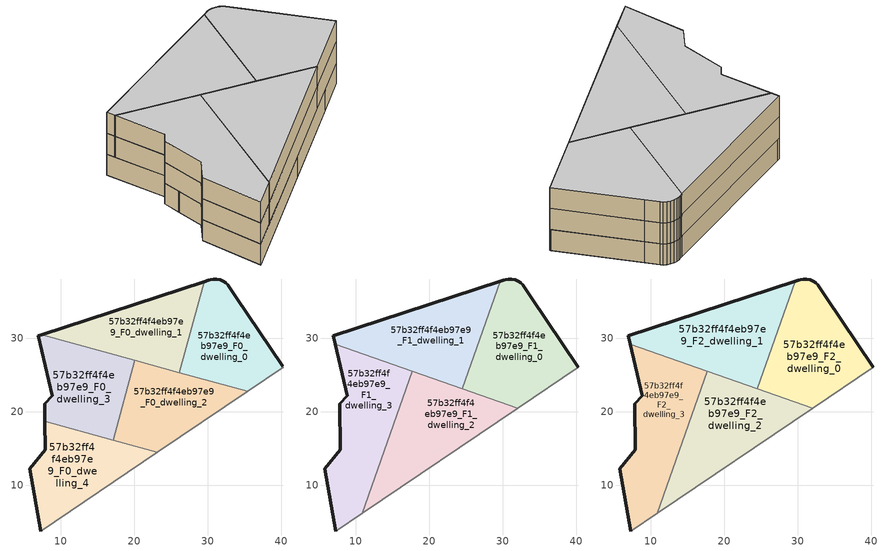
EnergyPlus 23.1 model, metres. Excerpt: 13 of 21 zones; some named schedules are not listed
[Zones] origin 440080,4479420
57b32ff4f4eb97e9_F0_dwelling_0
 floor ground (EU_floor_Construction): 40.27,26.07 40.2,26.18 33.79,35.66 32.71,37.28 32.48,37.58 32.1,37.81 31.7,38 31.21,38.09 30.72,38.09 30.34,38 30.09,37.89 29.54,37.72 26.15,25.34 35.42,22.79 z0
 wall outside (EU_wall_Construction): 29.54,37.72 30.09,37.89 30.34,38 30.72,38.09 31.21,38.09 31.7,38 32.1,37.81 32.48,37.58 32.71,37.28 33.79,35.66 40.2,26.18 z0:3
 wall to 57b32ff4f4eb97e9_F0_dwelling_1 (EU_wall_Construction): 26.15,25.34 29.54,37.72 z0:3
 wall adiabatic (EU_wall_Construction): 40.2,26.18 40.27,26.07 35.42,22.79 z0:3
 wall to 57b32ff4f4eb97e9_F0_dwelling_2 (EU_wall_Construction): 35.42,22.79 26.15,25.34 z0:3
57b32ff4f4eb97e9_F0_dwelling_1
 floor ground (EU_floor_Construction): 26.15,25.34 29.54,37.72 7.39,30.49 z0
 wall outside (EU_wall_Construction): 7.39,30.49 29.54,37.72 z0:3
 wall to 57b32ff4f4eb97e9_F0_dwelling_3 (EU_wall_Construction): 20.08,27.01 7.39,30.49 z0:3
 wall to 57b32ff4f4eb97e9_F0_dwelling_2 (EU_wall_Construction): 26.15,25.34 20.08,27.01 z0:3
57b32ff4f4eb97e9_F0_dwelling_2
 floor ground (EU_floor_Construction): 35.42,22.79 20.08,27.01 17.1,16.15 23.14,14.49 z0
 wall to 57b32ff4f4eb97e9_F0_dwelling_3 (EU_wall_Construction): 17.1,16.15 20.08,27.01 z0:3
 wall adiabatic (EU_wall_Construction): 35.42,22.79 23.14,14.49 z0:3
 wall to 57b32ff4f4eb97e9_F0_dwelling_4 (EU_wall_Construction): 23.14,14.49 17.1,16.15 z0:3
57b32ff4f4eb97e9_F0_dwelling_3
 floor ground (EU_floor_Construction): 17.1,16.15 20.08,27.01 7.39,30.49 6.94,30.34 8.83,22.2 7.78,21.11 7.82,18.7 z0
 wall outside (EU_wall_Construction): 7.82,18.7 7.78,21.11 8.83,22.2 6.94,30.34 7.39,30.49 z0:3
 wall to 57b32ff4f4eb97e9_F0_dwelling_4 (EU_wall_Construction): 17.1,16.15 7.82,18.7 z0:3
57b32ff4f4eb97e9_F0_dwelling_4
 floor ground (EU_floor_Construction): 23.14,14.49 7.82,18.7 7.88,14.83 5.78,12.28 7.29,3.78 z0
 wall outside (EU_wall_Construction): 7.29,3.78 5.78,12.28 7.88,14.83 7.82,18.7 z0:3
 wall adiabatic (EU_wall_Construction): 23.14,14.49 7.29,3.78 z0:3
57b32ff4f4eb97e9_F1_dwelling_0
 floor to 57b32ff4f4eb97e9_F0_dwelling_0 (EU_floor_Construction): 40.27,26.07 40.2,26.18 33.79,35.66 32.71,37.28 32.48,37.58 32.1,37.81 31.7,38 31.21,38.09 30.72,38.09 30.34,38 30.09,37.89 29.64,37.75 29.22,36.55 26.15,25.34 35.42,22.79 z3
 floor to 57b32ff4f4eb97e9_F0_dwelling_2 (EU_floor_Construction): 35.42,22.79 25.36,25.56 24.51,23.13 32.02,20.49 z3
 floor to 57b32ff4f4eb97e9_F0_dwelling_1 (EU_floor_Construction): 26.15,25.34 29.22,36.55 25.36,25.56 z3
 wall outside (EU_wall_Construction): 29.64,37.75 30.09,37.89 30.34,38 30.72,38.09 31.21,38.09 31.7,38 32.1,37.81 32.48,37.58 32.71,37.28 33.79,35.66 40.27,26.07 z3:6
 wall adiabatic (EU_wall_Construction): 40.27,26.07 32.02,20.49 z3:6
 wall to 57b32ff4f4eb97e9_F1_dwelling_1 (EU_wall_Construction): 24.51,23.13 29.64,37.75 z3:6
 wall to 57b32ff4f4eb97e9_F1_dwelling_2 (EU_wall_Construction): 32.02,20.49 24.51,23.13 z3:6
57b32ff4f4eb97e9_F1_dwelling_1
 floor to 57b32ff4f4eb97e9_F0_dwelling_1 (EU_floor_Construction): 25.36,25.56 29.22,36.55 29.54,37.72 7.39,30.49 z3
 floor to 57b32ff4f4eb97e9_F0_dwelling_3 (EU_floor_Construction): 19.5,24.89 20.08,27.01 7.39,30.49 6.94,30.34 7.2,29.2 z3
 floor to 57b32ff4f4eb97e9_F0_dwelling_2 (EU_floor_Construction): 24.51,23.13 25.36,25.56 20.08,27.01 19.5,24.89 z3
 floor to 57b32ff4f4eb97e9_F0_dwelling_0 (EU_floor_Construction): 29.22,36.55 29.64,37.75 29.54,37.72 z3
 wall outside (EU_wall_Construction): 7.2,29.2 6.94,30.34 29.64,37.75 z3:6
 wall to 57b32ff4f4eb97e9_F1_dwelling_3 (EU_wall_Construction): 17.65,25.54 7.2,29.2 z3:6
 wall to 57b32ff4f4eb97e9_F1_dwelling_2 (EU_wall_Construction): 24.51,23.13 17.65,25.54 z3:6
57b32ff4f4eb97e9_F1_dwelling_2
 floor to 57b32ff4f4eb97e9_F0_dwelling_2 (EU_floor_Construction): 32.02,20.49 19.5,24.89 17.1,16.15 23.14,14.49 z3
 floor to 57b32ff4f4eb97e9_F0_dwelling_3 (EU_floor_Construction): 17.1,16.15 19.5,24.89 17.65,25.54 14.6,16.84 z3
 floor to 57b32ff4f4eb97e9_F0_dwelling_4 (EU_floor_Construction): 23.14,14.49 14.6,16.84 10.86,6.2 z3
 wall to 57b32ff4f4eb97e9_F1_dwelling_3 (EU_wall_Construction): 10.86,6.2 17.65,25.54 z3:6
 wall adiabatic (EU_wall_Construction): 32.02,20.49 10.86,6.2 z3:6
57b32ff4f4eb97e9_F1_dwelling_3
 floor to 57b32ff4f4eb97e9_F0_dwelling_3 (EU_floor_Construction): 14.6,16.84 17.65,25.54 7.2,29.2 8.83,22.2 7.78,21.11 7.82,18.7 z3
 floor to 57b32ff4f4eb97e9_F0_dwelling_4 (EU_floor_Construction): 10.86,6.2 14.6,16.84 7.82,18.7 7.88,14.83 5.78,12.28 7.29,3.78 z3
 wall outside (EU_wall_Construction): 7.29,3.78 5.78,12.28 7.88,14.83 7.78,21.11 8.83,22.2 7.2,29.2 z3:6
 wall adiabatic (EU_wall_Construction): 10.86,6.2 7.29,3.78 z3:6
57b32ff4f4eb97e9_F2_dwelling_0
 floor to 57b32ff4f4eb97e9_F1_dwelling_0 (EU_floor_Construction): 40.27,26.07 33.79,35.66 32.71,37.28 32.48,37.58 32.1,37.81 31.7,38 31.21,38.09 30.72,38.09 30.34,38 30.09,37.89 29.64,37.75 24.51,23.13 32.02,20.49 z6
 wall outside (EU_wall_Construction): 29.64,37.75 30.09,37.89 30.34,38 30.72,38.09 31.21,38.09 31.7,38 32.1,37.81 32.48,37.58 32.71,37.28 33.79,35.66 40.27,26.07 z6:9
 wall adiabatic (EU_wall_Construction): 40.27,26.07 32.02,20.49 z6:9
 wall to 57b32ff4f4eb97e9_F2_dwelling_1 (EU_wall_Construction): 24.51,23.13 29.64,37.75 z6:9
 wall to 57b32ff4f4eb97e9_F2_dwelling_2 (EU_wall_Construction): 32.02,20.49 24.51,23.13 z6:9
 ceiling to 57b32ff4f4eb97e9_F3_dwelling_0 (EU_floor_Construction): 33.79,35.66 40.27,26.07 32.02,20.49 24.51,23.13 29.64,37.75 30.09,37.89 30.34,38 30.72,38.09 31.21,38.09 31.7,38 32.1,37.81 32.48,37.58 32.71,37.28 z9
57b32ff4f4eb97e9_F2_dwelling_1
 floor to 57b32ff4f4eb97e9_F1_dwelling_1 (EU_floor_Construction): 24.51,23.13 29.64,37.75 6.94,30.34 7.2,29.2 z6
 wall outside (EU_wall_Construction): 7.2,29.2 6.94,30.34 29.64,37.75 z6:9
 wall to 57b32ff4f4eb97e9_F2_dwelling_3 (EU_wall_Construction): 17.65,25.54 7.2,29.2 z6:9
 wall to 57b32ff4f4eb97e9_F2_dwelling_2 (EU_wall_Construction): 24.51,23.13 17.65,25.54 z6:9
 ceiling to 57b32ff4f4eb97e9_F3_dwelling_1 (EU_floor_Construction): 29.64,37.75 24.51,23.13 7.2,29.2 6.94,30.34 z9
57b32ff4f4eb97e9_F2_dwelling_2
 floor to 57b32ff4f4eb97e9_F1_dwelling_2 (EU_floor_Construction): 32.02,20.49 17.65,25.54 10.86,6.2 z6
 wall to 57b32ff4f4eb97e9_F2_dwelling_3 (EU_wall_Construction): 10.86,6.2 17.65,25.54 z6:9
 wall adiabatic (EU_wall_Construction): 32.02,20.49 10.86,6.2 z6:9
 ceiling to 57b32ff4f4eb97e9_F3_dwelling_2 (EU_floor_Construction): 32.02,20.49 10.86,6.2 17.65,25.54 z9
57b32ff4f4eb97e9_F2_dwelling_3
 floor to 57b32ff4f4eb97e9_F1_dwelling_3 (EU_floor_Construction): 10.86,6.2 17.65,25.54 7.2,29.2 8.83,22.2 7.78,21.11 7.88,14.83 5.78,12.28 7.29,3.78 z6
 wall outside (EU_wall_Construction): 7.29,3.78 5.78,12.28 7.88,14.83 7.78,21.11 8.83,22.2 7.2,29.2 z6:9
 wall adiabatic (EU_wall_Construction): 10.86,6.2 7.29,3.78 z6:9
 ceiling to 57b32ff4f4eb97e9_F3_dwelling_3 (EU_floor_Construction): 17.65,25.54 10.86,6.2 7.29,3.78 5.78,12.28 7.88,14.83 7.78,21.11 8.83,22.2 7.2,29.2 z9
[Building]
EU S2 Campaign: North Axis=0; Terrain=City; Solar Distribution=FullExterior
[Site:Location]
Madrid: Latitude=40.5; Longitude=-3.5; Time Zone=1; Elevation=609
[SizingPeriod:WeatherFileDays]
AnnualSizingPeriod: Begin Month=1; Begin Day of Month=1; End Month=12; End Day of Month=31; Day of Week for Start Day=Monday; Use Weather File Daylight Saving Period=No; Use Weather File Rain and Snow Indicators=No
[MATERIAL]
EU_InternalMass_Material: Roughness=MediumRough; Thickness=0.1; Conductivity=1; Density=1800; Specific Heat=900; Thermal Absorptance=0.9; Solar Absorptance=0.7; Visible Absorptance=0.7
[MATERIAL:NOMASS] Roughness=MediumRough; Thermal Absorptance=0.9; Solar Absorptance=0.7; Visible Absorptance=0.7
Name | Thermal Resistance
EU_wall_NoMass | 0.609216
EU_floor_NoMass | 0.568163
[CONSTRUCTION]
EU_wall_Construction: EU_wall_NoMass
EU_floor_Construction: EU_floor_NoMass
EU_InternalMass_Construction: EU_InternalMass_Material
[ZONE] Type=1; Multiplier=1; Ceiling Height=autocalculate; Floor Area=autocalculate; Part of Total Floor Area=Yes
Name | Volume
57b32ff4f4eb97e9_F0_dwelling_0 | 374.452
57b32ff4f4eb97e9_F1_dwelling_0; 57b32ff4f4eb97e9_F2_dwelling_0 | 468.052
57b32ff4f4eb97e9_F0_dwelling_1; 57b32ff4f4eb97e9_F0_dwelling_4 | 374.447
57b32ff4f4eb97e9_F1_dwelling_1; 57b32ff4f4eb97e9_F2_dwelling_1 | 468.076
57b32ff4f4eb97e9_F0_dwelling_2 | 374.443
57b32ff4f4eb97e9_F1_dwelling_2; 57b32ff4f4eb97e9_F2_dwelling_2 | 468.063
57b32ff4f4eb97e9_F0_dwelling_3 | 374.428
57b32ff4f4eb97e9_F1_dwelling_3; 57b32ff4f4eb97e9_F2_dwelling_3 | 468.027
[INTERNALMASS] Construction=EU_InternalMass_Construction
Name | Zone or ZoneList | Surface Area
57b32ff4f4eb97e9_F0_dwelling_0_EU_InternalMass | 57b32ff4f4eb97e9_F0_dwelling_0 | 124.817
57b32ff4f4eb97e9_F0_dwelling_1_EU_InternalMass | 57b32ff4f4eb97e9_F0_dwelling_1 | 124.819
57b32ff4f4eb97e9_F0_dwelling_2_EU_InternalMass | 57b32ff4f4eb97e9_F0_dwelling_2 | 124.817
57b32ff4f4eb97e9_F0_dwelling_3_EU_InternalMass | 57b32ff4f4eb97e9_F0_dwelling_3 | 124.808
57b32ff4f4eb97e9_F0_dwelling_4_EU_InternalMass | 57b32ff4f4eb97e9_F0_dwelling_4 | 124.816
57b32ff4f4eb97e9_F1_dwelling_0_EU_InternalMass | 57b32ff4f4eb97e9_F1_dwelling_0 | 156.015
57b32ff4f4eb97e9_F1_dwelling_1_EU_InternalMass | 57b32ff4f4eb97e9_F1_dwelling_1 | 156.028
57b32ff4f4eb97e9_F1_dwelling_2_EU_InternalMass | 57b32ff4f4eb97e9_F1_dwelling_2 | 156.023
57b32ff4f4eb97e9_F1_dwelling_3_EU_InternalMass | 57b32ff4f4eb97e9_F1_dwelling_3 | 156.009
57b32ff4f4eb97e9_F2_dwelling_0_EU_InternalMass | 57b32ff4f4eb97e9_F2_dwelling_0 | 156.015
57b32ff4f4eb97e9_F2_dwelling_1_EU_InternalMass | 57b32ff4f4eb97e9_F2_dwelling_1 | 156.028
57b32ff4f4eb97e9_F2_dwelling_2_EU_InternalMass | 57b32ff4f4eb97e9_F2_dwelling_2 | 156.023
57b32ff4f4eb97e9_F2_dwelling_3_EU_InternalMass | 57b32ff4f4eb97e9_F2_dwelling_3 | 156.009
[OTHEREQUIPMENT] Fuel Type=Electricity; Design Level Calculation Method=Watts/Area; Power per Zone Floor Area=1; Fraction Latent=0; Fraction Radiant=0; Fraction Lost=0; Carbon Dioxide Generation Rate=0; EndUse Subcategory=EU_Step8_InternalGains
Name | Zone or ZoneList or Space or SpaceList | Schedule
EU_Step8_InternalGain_57b32ff4f4eb97e9_F0_dwelling_0_f000 | 57b32ff4f4eb97e9_F0_dwelling_0 | EU_Step8_GainSchedule_57b32ff4f4eb97e9_F0_dwelling_0_f000
EU_Step8_InternalGain_57b32ff4f4eb97e9_F0_dwelling_1_f000 | 57b32ff4f4eb97e9_F0_dwelling_1 | EU_Step8_GainSchedule_57b32ff4f4eb97e9_F0_dwelling_1_f000
EU_Step8_InternalGain_57b32ff4f4eb97e9_F0_dwelling_2_f000 | 57b32ff4f4eb97e9_F0_dwelling_2 | EU_Step8_GainSchedule_57b32ff4f4eb97e9_F0_dwelling_2_f000
EU_Step8_InternalGain_57b32ff4f4eb97e9_F0_dwelling_3_f000 | 57b32ff4f4eb97e9_F0_dwelling_3 | EU_Step8_GainSchedule_57b32ff4f4eb97e9_F0_dwelling_3_f000
EU_Step8_InternalGain_57b32ff4f4eb97e9_F0_dwelling_4_f000 | 57b32ff4f4eb97e9_F0_dwelling_4 | EU_Step8_GainSchedule_57b32ff4f4eb97e9_F0_dwelling_4_f000
EU_Step8_InternalGain_57b32ff4f4eb97e9_F1_dwelling_0_f000 | 57b32ff4f4eb97e9_F1_dwelling_0 | EU_Step8_GainSchedule_57b32ff4f4eb97e9_F1_dwelling_0_f000
EU_Step8_InternalGain_57b32ff4f4eb97e9_F1_dwelling_1_f000 | 57b32ff4f4eb97e9_F1_dwelling_1 | EU_Step8_GainSchedule_57b32ff4f4eb97e9_F1_dwelling_1_f000
EU_Step8_InternalGain_57b32ff4f4eb97e9_F1_dwelling_2_f000 | 57b32ff4f4eb97e9_F1_dwelling_2 | EU_Step8_GainSchedule_57b32ff4f4eb97e9_F1_dwelling_2_f000
EU_Step8_InternalGain_57b32ff4f4eb97e9_F1_dwelling_3_f000 | 57b32ff4f4eb97e9_F1_dwelling_3 | EU_Step8_GainSchedule_57b32ff4f4eb97e9_F1_dwelling_3_f000
EU_Step8_InternalGain_57b32ff4f4eb97e9_F2_dwelling_0_f000 | 57b32ff4f4eb97e9_F2_dwelling_0 | EU_Step8_GainSchedule_57b32ff4f4eb97e9_F2_dwelling_0_f000
EU_Step8_InternalGain_57b32ff4f4eb97e9_F2_dwelling_1_f000 | 57b32ff4f4eb97e9_F2_dwelling_1 | EU_Step8_GainSchedule_57b32ff4f4eb97e9_F2_dwelling_1_f000
EU_Step8_InternalGain_57b32ff4f4eb97e9_F2_dwelling_2_f000 | 57b32ff4f4eb97e9_F2_dwelling_2 | EU_Step8_GainSchedule_57b32ff4f4eb97e9_F2_dwelling_2_f000
EU_Step8_InternalGain_57b32ff4f4eb97e9_F2_dwelling_3_f000 | 57b32ff4f4eb97e9_F2_dwelling_3 | EU_Step8_GainSchedule_57b32ff4f4eb97e9_F2_dwelling_3_f000
[ZONEVENTILATION:DESIGNFLOWRATE] Schedule=EU_AlwaysOn; Design Flow Rate Calculation Method=AirChanges/Hour; Air Changes per Hour=0.752966; Ventilation Type=Natural; Fan Pressure Rise=0; Fan Total Efficiency=1; Constant Term Coefficient=1; Temperature Term Coefficient=0; Velocity Term Coefficient=0; Velocity Squared Term Coefficient=0; Minimum Indoor Temperature=-100; Maximum Indoor Temperature=100; Delta Temperature=-100; Minimum Outdoor Temperature=-100; Maximum Outdoor Temperature=100; Maximum Wind Speed=40
Name | Zone or ZoneList or Space or SpaceList
EU_ConstantAir_57b32ff4f4eb97e9_F0_dwelling_0 | 57b32ff4f4eb97e9_F0_dwelling_0
EU_ConstantAir_57b32ff4f4eb97e9_F0_dwelling_1 | 57b32ff4f4eb97e9_F0_dwelling_1
EU_ConstantAir_57b32ff4f4eb97e9_F0_dwelling_2 | 57b32ff4f4eb97e9_F0_dwelling_2
EU_ConstantAir_57b32ff4f4eb97e9_F0_dwelling_3 | 57b32ff4f4eb97e9_F0_dwelling_3
EU_ConstantAir_57b32ff4f4eb97e9_F0_dwelling_4 | 57b32ff4f4eb97e9_F0_dwelling_4
EU_ConstantAir_57b32ff4f4eb97e9_F1_dwelling_0 | 57b32ff4f4eb97e9_F1_dwelling_0
EU_ConstantAir_57b32ff4f4eb97e9_F1_dwelling_1 | 57b32ff4f4eb97e9_F1_dwelling_1
EU_ConstantAir_57b32ff4f4eb97e9_F1_dwelling_2 | 57b32ff4f4eb97e9_F1_dwelling_2
EU_ConstantAir_57b32ff4f4eb97e9_F1_dwelling_3 | 57b32ff4f4eb97e9_F1_dwelling_3
EU_ConstantAir_57b32ff4f4eb97e9_F2_dwelling_0 | 57b32ff4f4eb97e9_F2_dwelling_0
EU_ConstantAir_57b32ff4f4eb97e9_F2_dwelling_1 | 57b32ff4f4eb97e9_F2_dwelling_1
EU_ConstantAir_57b32ff4f4eb97e9_F2_dwelling_2 | 57b32ff4f4eb97e9_F2_dwelling_2
EU_ConstantAir_57b32ff4f4eb97e9_F2_dwelling_3 | 57b32ff4f4eb97e9_F2_dwelling_3
[HVACTEMPLATE:THERMOSTAT] Constant Heating Setpoint=20; Constant Cooling Setpoint=50
EU_HeatOnly_57b32ff4f4eb97e9_F0_dwelling_0; EU_HeatOnly_57b32ff4f4eb97e9_F0_dwelling_1; EU_HeatOnly_57b32ff4f4eb97e9_F0_dwelling_2; EU_HeatOnly_57b32ff4f4eb97e9_F0_dwelling_3; EU_HeatOnly_57b32ff4f4eb97e9_F0_dwelling_4; EU_HeatOnly_57b32ff4f4eb97e9_F1_dwelling_0; EU_HeatOnly_57b32ff4f4eb97e9_F1_dwelling_1; EU_HeatOnly_57b32ff4f4eb97e9_F1_dwelling_2; EU_HeatOnly_57b32ff4f4eb97e9_F1_dwelling_3; EU_HeatOnly_57b32ff4f4eb97e9_F2_dwelling_0; EU_HeatOnly_57b32ff4f4eb97e9_F2_dwelling_1; EU_HeatOnly_57b32ff4f4eb97e9_F2_dwelling_2; EU_HeatOnly_57b32ff4f4eb97e9_F2_dwelling_3; EU_HeatOnly_57b32ff4f4eb97e9_F3_dwelling_0; EU_HeatOnly_57b32ff4f4eb97e9_F3_dwelling_1; EU_HeatOnly_57b32ff4f4eb97e9_F3_dwelling_2; EU_HeatOnly_57b32ff4f4eb97e9_F3_dwelling_3; EU_HeatOnly_57b32ff4f4eb97e9_F4_dwelling_0; EU_HeatOnly_57b32ff4f4eb97e9_F4_dwelling_1; EU_HeatOnly_57b32ff4f4eb97e9_F4_dwelling_2; EU_HeatOnly_57b32ff4f4eb97e9_F4_dwelling_3
[HVACTEMPLATE:ZONE:IDEALLOADSAIRSYSTEM] System Availability Schedule=EU_AlwaysOn; Maximum Heating Supply Air Temperature=50; Minimum Cooling Supply Air Temperature=13; Maximum Heating Supply Air Humidity Ratio=0.0156; Minimum Cooling Supply Air Humidity Ratio=0.0077; Heating Limit=NoLimit; Cooling Limit=NoLimit; Heating Availability Schedule=EU_AlwaysOn; Cooling Availability Schedule=EU_CoolingOff; Dehumidification Control Type=ConstantSensibleHeatRatio; Cooling Sensible Heat Ratio=0.7; Dehumidification Setpoint=60; Humidification Control Type=None; Humidification Setpoint=30; Outdoor Air Method=None; Outdoor Air Flow Rate per Person=0.00944; Outdoor Air Flow Rate per Zone Floor Area=0; Outdoor Air Flow Rate per Zone=0; Demand Controlled Ventilation Type=None; Outdoor Air Economizer Type=NoEconomizer; Heat Recovery Type=None; Sensible Heat Recovery Effectiveness=0.7; Latent Heat Recovery Effectiveness=0.65
Name | Template Thermostat
57b32ff4f4eb97e9_F0_dwelling_0 | EU_HeatOnly_57b32ff4f4eb97e9_F0_dwelling_0
57b32ff4f4eb97e9_F0_dwelling_1 | EU_HeatOnly_57b32ff4f4eb97e9_F0_dwelling_1
57b32ff4f4eb97e9_F0_dwelling_2 | EU_HeatOnly_57b32ff4f4eb97e9_F0_dwelling_2
57b32ff4f4eb97e9_F0_dwelling_3 | EU_HeatOnly_57b32ff4f4eb97e9_F0_dwelling_3
57b32ff4f4eb97e9_F0_dwelling_4 | EU_HeatOnly_57b32ff4f4eb97e9_F0_dwelling_4
57b32ff4f4eb97e9_F1_dwelling_0 | EU_HeatOnly_57b32ff4f4eb97e9_F1_dwelling_0
57b32ff4f4eb97e9_F1_dwelling_1 | EU_HeatOnly_57b32ff4f4eb97e9_F1_dwelling_1
57b32ff4f4eb97e9_F1_dwelling_2 | EU_HeatOnly_57b32ff4f4eb97e9_F1_dwelling_2
57b32ff4f4eb97e9_F1_dwelling_3 | EU_HeatOnly_57b32ff4f4eb97e9_F1_dwelling_3
57b32ff4f4eb97e9_F2_dwelling_0 | EU_HeatOnly_57b32ff4f4eb97e9_F2_dwelling_0
57b32ff4f4eb97e9_F2_dwelling_1 | EU_HeatOnly_57b32ff4f4eb97e9_F2_dwelling_1
57b32ff4f4eb97e9_F2_dwelling_2 | EU_HeatOnly_57b32ff4f4eb97e9_F2_dwelling_2
57b32ff4f4eb97e9_F2_dwelling_3 | EU_HeatOnly_57b32ff4f4eb97e9_F2_dwelling_3
[SIZING:ZONE] Zone Cooling Design Supply Air Temperature Input Method=SupplyAirTemperature; Zone Cooling Design Supply Air Temperature=13; Zone Heating Design Supply Air Temperature Input Method=SupplyAirTemperature; Zone Heating Design Supply Air Temperature=50; Zone Cooling Design Supply Air Humidity Ratio=0.008; Zone Heating Design Supply Air Humidity Ratio=0.008; Cooling Design Air Flow Method=DesignDay; Cooling Design Air Flow Rate=0; Cooling Minimum Air Flow per Zone Floor Area=0.000762; Cooling Minimum Air Flow=0; Cooling Minimum Air Flow Fraction=0.2; Heating Design Air Flow Method=DesignDay; Heating Design Air Flow Rate=0; Heating Maximum Air Flow per Zone Floor Area=0.002032; Heating Maximum Air Flow=0.141576; Heating Maximum Air Flow Fraction=0.3; Account for Dedicated Outdoor Air System=No; Dedicated Outdoor Air System Control Strategy=NeutralSupplyAir; Dedicated Outdoor Air Low Setpoint Temperature for Design=autosize; Dedicated Outdoor Air High Setpoint Temperature for Design=autosize; Zone Load Sizing Method=Sensible Load Only No Latent Load; Zone Latent Cooling Design Supply Air Humidity Ratio Input Method=HumidityRatioDifference; Zone Cooling Design Supply Air Humidity Ratio Difference=0.005; Zone Latent Heating Design Supply Air Humidity Ratio Input Method=HumidityRatioDifference; Zone Humidification Design Supply Air Humidity Ratio Difference=0.005
57b32ff4f4eb97e9_F0_dwelling_0; 57b32ff4f4eb97e9_F0_dwelling_1; 57b32ff4f4eb97e9_F0_dwelling_2; 57b32ff4f4eb97e9_F0_dwelling_3; 57b32ff4f4eb97e9_F0_dwelling_4; 57b32ff4f4eb97e9_F1_dwelling_0; 57b32ff4f4eb97e9_F1_dwelling_1; 57b32ff4f4eb97e9_F1_dwelling_2; 57b32ff4f4eb97e9_F1_dwelling_3; 57b32ff4f4eb97e9_F2_dwelling_0; 57b32ff4f4eb97e9_F2_dwelling_1; 57b32ff4f4eb97e9_F2_dwelling_2; 57b32ff4f4eb97e9_F2_dwelling_3
[SCHEDULE:FILE] Column Number=1; Rows to Skip at Top=0; Number of Hours of Data=8760; Column Separator=Comma; Interpolate to Timestep=No; Minutes per Item=60; Adjust Schedule for Daylight Savings=Yes
Name | File
EU_Step8_GainSchedule_57b32ff4f4eb97e9_F0_dwelling_0_f000 | ../../schedules/57b32ff4f4eb97e9/57b32ff4f4eb97e9_F0_dwelling_0_f000_gain.csv
EU_Step8_GainSchedule_57b32ff4f4eb97e9_F0_dwelling_1_f000 | ../../schedules/57b32ff4f4eb97e9/57b32ff4f4eb97e9_F0_dwelling_1_f000_gain.csv
EU_Step8_GainSchedule_57b32ff4f4eb97e9_F0_dwelling_2_f000 | ../../schedules/57b32ff4f4eb97e9/57b32ff4f4eb97e9_F0_dwelling_2_f000_gain.csv
EU_Step8_GainSchedule_57b32ff4f4eb97e9_F0_dwelling_3_f000 | ../../schedules/57b32ff4f4eb97e9/57b32ff4f4eb97e9_F0_dwelling_3_f000_gain.csv
